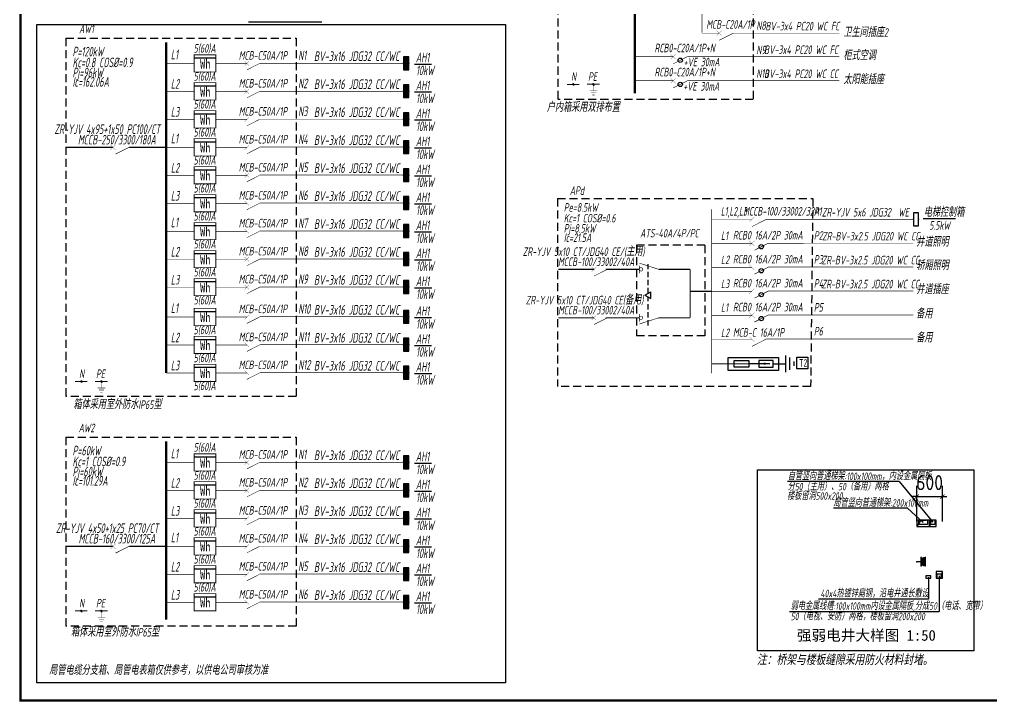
# Model space of a CAD drawing. Extents: x 5031545 to 5313844, y -886381 to -283477.
# Drawn here: x 5148094 to 5193398, y -766631 to -734858 of the extents above; entities that cross this region are included whole.
import ezdxf
from ezdxf.enums import TextEntityAlignment as Align

# ---------------------------------------------------------------- set-up
doc = ezdxf.new("R2010")
doc.units = 0
doc.header["$LTSCALE"] = 1000
doc.header["$MEASUREMENT"] = 0
for name, pattern in [('DASH', [0.35, 0.25, -0.1]), ('DASH4', [0.1875, 0.125, -0.0625]), ('HIDDEN', [0.375, 0.25, -0.125])]:
    doc.linetypes.add(name, pattern=pattern)
doc.layers.get('0').update_dxf_attribs({"linetype": 'CONTINUOUS'})
doc.layers.get('Defpoints').update_dxf_attribs({"linetype": 'CONTINUOUS'})
for name, color, linetype in [('!!电气', 1, 'CONTINUOUS'), ('!校对', 2, 'CONTINUOUS'), ('ANNO-NOTE', 7, 'CONTINUOUS'), ('DIM-照明', 7, 'CONTINUOUS'), ('ELEMENT', 3, 'CONTINUOUS'), ('EQUIP-插座', 3, 'CONTINUOUS'), ('EQUIP-箱柜', 3, 'CONTINUOUS'), ('TEL_TEXT', 7, 'CONTINUOUS'), ('WIRE-消防', 4, 'CONTINUOUS'), ('WIRE-照明', 2, 'CONTINUOUS'), ('WIRE-通讯', 4, 'CONTINUOUS'), ('照明平面文字层', 3, 'CONTINUOUS')]:
    doc.layers.add(name, color=color, linetype=linetype)
doc.layers.add('PUB_TEXT', color=7, linetype='CONTINUOUS', lineweight=20)
doc.layers.add('图框', color=147, linetype='CONTINUOUS', lineweight=20)
doc.styles.add('-宋体', font='', dxfattribs={"width": 0.8})
doc.styles.add('_TCH_LABEL', font='COMPLEX', dxfattribs={"bigfont": 'GBCBIG'})
doc.styles.add('HZTXT', font='gbeitc.shx', dxfattribs={"width": 0.8, "height": 400, "bigfont": 'hztxt.shx'})
doc.styles.get("Standard").update_dxf_attribs({"font": 'gbenor.shx', "bigfont": 'gbcbig.shx'})
doc.styles.add('TSSD_Dimension', font='gbenor.shx', dxfattribs={"width": 0.7, "bigfont": 'tssdchn.shx'})
doc.styles.get('-宋体').set_extended_font_data('SimSun')
doc.dimstyles.get("Standard").update_dxf_attribs({"dimscale": 100, "dimtxt": 3.5, "dimasz": 1, "dimexe": 2.5, "dimexo": 3, "dimgap": 1.5, "dimtad": 1, "dimdec": 0, "dimzin": 0, "dimdsep": 46, "dimtxsty": 'Standard', "dimblk": 'ARCHTICK', "dimcen": 0.09, "dimadec": 0, "dimazin": 0, "dimtfac": 1, "dimtdec": 0, "dimtix": 1, "dimtmove": 2, "dimatfit": 3, "dimfxl": 1, "dimtolj": 1, "dimtzin": 0, "dimarcsym": 0})

# ---------------------------------------------------------------- blocks, each defined once
blk = doc.blocks.new('1107AA')
at = {"color": 3, "linetype": 'Continuous'}
for points, const_width in [([(0, -7.5), (-3.79, 0)], 0.3), ([(-1.25, 1.25), (1.25, -1.25)], 0.1), ([(1.25, 1.25), (-1.25, -1.25)], 0.1)]:
    blk.add_lwpolyline(points, dxfattribs=dict(at, const_width=const_width))
blk = doc.blocks.new('A$C14A42816')
at = {"layer": 'ELEMENT'}
blk.add_line((0, 660), (1009, 660), dxfattribs=at)
at = {"layer": 'ELEMENT', "const_width": 35}
blk.add_lwpolyline([(0, 0), (0, 800), (1009, 800), (1009, 0), (0, 0)], dxfattribs=at)
at = {"layer": 'ELEMENT', "style": '-宋体', "width": 0.8}
blk.add_text('Wh', height=438, dxfattribs=at).set_placement((278, 159))
at = {"layer": 'ELEMENT', "flags": 9}
blk.add_attdef('S', (0, 400), '', height=0.01, rotation=90, dxfattribs=at)
blk.add_attdef('S', (0, 400), '', height=0.01, rotation=90, dxfattribs=at)
blk.add_attdef('S', (0, 400), '', height=0.01, rotation=90, dxfattribs=at)
blk = doc.blocks.new('0114')
at = {"color": 3, "linetype": 'Continuous', "const_width": 0.3}
for points in [[(0, 0), (0, -4.58)], [(-2.75, -4.58), (2.75, -4.58)], [(-1.83, -6.01), (1.83, -6.01)], [(-0.86, -7.5), (0.86, -7.5)]]:
    blk.add_lwpolyline(points, dxfattribs=at)
blk = doc.blocks.new('*X30')
at = {"color": 0}
for p, q in [((197.1, 124.2), (199.7, 126.7)), ((197.2, 123.8), (200.1, 126.7)), ((197.2, 124.6), (199.2, 126.7)), ((197.3, 123.4), (200.4, 126.6)), ((197.3, 125.2), (198.6, 126.5)), ((197.4, 123.1), (200.7, 126.5)), ((197.5, 122.9), (201, 126.3)), ((197.7, 122.6), (201.2, 126.1)), ((197.9, 122.4), (201.4, 125.9)), ((198.1, 122.2), (201.6, 125.7)), ((198.4, 122), (201.8, 125.4)), ((198.7, 121.9), (201.9, 125.2)), ((199, 121.8), (202, 124.8)), ((199.4, 121.7), (202.1, 124.5)), ((199.8, 121.7), (202.1, 124.1)), ((200.3, 121.8), (202, 123.5)), ((201.2, 122.3), (201.6, 122.7))]:
    blk.add_line(p, q, dxfattribs=at)
blk = doc.blocks.new('HC000089')
at = {"color": 4, "linetype": 'Continuous', "const_width": 0.2}
blk.add_lwpolyline([(-1.8, -1.8, 0.198912), (0, -2.5, 0.198912), (1.8, -1.8, 0.198912), (2.5, 0, 0.198912), (1.8, 1.8, 0.198912), (0, 2.5, 0.198912), (-1.8, 1.8, 0.198912), (-2.5, 0, 0.198912)], format="xyb", close=True, dxfattribs=at)
at = {"color": 4}
blk.add_blockref('*X30', (-199.6, -124.2), dxfattribs=at)
blk = doc.blocks.new('*X8')
at = {"color": 0}
for p, q in [((-250, 33), (-83, 200)), ((-250, 68), (-118, 200)), ((-250, 104), (-154, 200)), ((-250, 139), (-189, 200)), ((-250, 174), (-224, 200)), ((-247, 0), (-47, 200)), ((-212, 0), (-12, 200)), ((-177, 0), (23, 200)), ((-141, 0), (59, 200)), ((-106, 0), (94, 200)), ((-71, 0), (129, 200)), ((-35, 0), (165, 200)), ((0, 0), (200, 200)), ((35, 0), (235, 200)), ((71, 0), (250, 179)), ((106, 0), (250, 144)), ((141, 0), (250, 109)), ((177, 0), (250, 73)), ((212, 0), (250, 38)), ((247, 0), (250, 3))]:
    blk.add_line(p, q, dxfattribs=at)
blk = doc.blocks.new('$equip$00001421')
for p, q in [((0.75, 0.6), (-0.75, 0.6)), ((-0.75, 0.6), (-0.75, 0)), ((-0.75, 0), (0.75, 0)), ((0.75, 0), (0.75, 0.6))]:
    blk.add_line(p, q)
at = {"const_width": 0.6}
blk.add_lwpolyline([(-0.75, 0.3), (0.75, 0.3)], dxfattribs=at)
for p in [(-0.75, 0.3), (0, 0.6), (0, 0), (0.75, 0.3)]:
    blk.add_point(p)
at = {"xscale": 0.00300000000061118, "yscale": 0.00300000000061118, "zscale": 0.00300000000061118}
blk.add_blockref('*X8', (0, 0), dxfattribs=at)
at = {"style": '_TCH_LABEL', "flags": 9}
blk.add_attdef('A', (0, 0), '', height=0.00002, dxfattribs=at)
blk = doc.blocks.new('A$C7C37685A')
at = {"layer": 'ELEMENT'}
for p, q in [((294, 104), (294, -104)), ((745, 104), (294, 104)), ((641, 0), (294, 0)), ((745, -104), (745, 104)), ((1135, -260), (1135, 260)), ((1264, -195), (1264, 195)), ((1394, -65), (1394, 65)), ((294, -104), (745, -104))]:
    blk.add_line(p, q, dxfattribs=at)
for points in [[(294, 0), (0, 0)], [(745, 0), (1135, 0)]]:
    blk.add_lwpolyline(points, dxfattribs=at)
for points in [[(658, 0), (450, -35), (450, 35), (658, 0)], [(450, 35), (658, 0), (450, -35), (450, 35)], [(450, -35), (450, 35), (658, 0), (450, 35)]]:
    blk.add_solid(points, dxfattribs=at)
blk = doc.blocks.new('A$C64190E90')
at = {"layer": 'DIM-照明', "color": 3}
blk.add_lwpolyline([(0, 104), (450, 104), (450, -104), (0, -104)], close=True, dxfattribs=at)
at = {"layer": 'DIM-照明'}
blk.add_blockref('A$C7C37685A', (466, 0), dxfattribs=at)
blk = doc.blocks.new('A$C2FB505A5')
at = {"color": 3, "linetype": 'Continuous'}
for points, const_width in [([(-125, -125), (125, 125)], 10), ([(-125, 125), (125, -125)], 10), ([(771, 11), (125, -316)], 30)]:
    blk.add_lwpolyline(points, dxfattribs=dict(at, const_width=const_width))
at = {"layer": 'DIM-照明', "color": 3, "linetype": 'Continuous', "const_width": 28.8}
blk.add_lwpolyline([(771, 11), (1064, 11)], dxfattribs=at)
at = {"layer": 'DIM-照明', "color": 3, "linetype": 'Continuous'}
blk.add_circle((438, -157), 100, dxfattribs=at)
blk = doc.blocks.new('A$C5F6A5641')
at = {"layer": 'WIRE-照明', "color": 3}
for p, q in [((0, 0), (2337, 0)), ((0, -611), (0, 0)), ((2337, 0), (2337, -611)), ((2337, -611), (0, -611))]:
    blk.add_line(p, q, dxfattribs=at)
blk = doc.blocks.new('$equip$00001413')
for p, q in [((0.75, 0.6), (-0.75, 0.6)), ((-0.75, 0.6), (-0.75, 0)), ((-0.75, 0), (0.75, 0)), ((0.75, 0), (0.75, 0.6))]:
    blk.add_line(p, q)
for p in [(-0.75, 0.3), (0, 0.6), (0, 0), (0.75, 0.3)]:
    blk.add_point(p)
at = {"style": '_TCH_LABEL', "flags": 9}
blk.add_attdef('A', (0, 0), '', height=0.00002, dxfattribs=at)
blk = doc.blocks.new('A$C7F8C54C2')
at = {"layer": 'DIM-照明', "color": 7, "linetype": 'DASH4', "ltscale": 3}
for p, q in [((0, 4230), (0, 0)), ((3188, 4230), (0, 4230)), ((3188, 4230), (3188, 0)), ((3188, 0), (0, 0))]:
    blk.add_line(p, q, dxfattribs=at)
blk = doc.blocks.new('_ArchTick')
at = {"color": 0, "linetype": 'ByBlock', "const_width": 0.15}
blk.add_lwpolyline([(-0.5, -0.5), (0.5, 0.5)], dxfattribs=at)
blk = doc.blocks.new('*D168')
at = {"layer": '!校对', "color": 0, "lineweight": -2, "transparency": 16777216}
for p, q in [((4310080, -739146), (4310080, -738313)), ((4310680, -739146), (4310680, -738313)), ((4310080, -738563), (4309980, -738563)), ((4310080, -738563), (4310680, -738563)), ((4310680, -738563), (4310780, -738563))]:
    blk.add_line(p, q, dxfattribs=at)
at = {"layer": 'Defpoints', "color": 0, "transparency": 16777216}
for p in [(4310680, -738563), (4310080, -739446), (4310680, -739446)]:
    blk.add_point(p, dxfattribs=at)
at = {"layer": '!校对', "color": 0, "lineweight": -2, "transparency": 16777216, "xscale": 100, "yscale": 100, "zscale": 100}
blk.add_blockref('_ArchTick', (4310080, -738563), dxfattribs=at)
at = {"layer": '!校对', "color": 0, "lineweight": -2, "transparency": 16777216, "xscale": 100, "yscale": 100, "zscale": 100, "rotation": 180}
blk.add_blockref('_ArchTick', (4310680, -738563), dxfattribs=at)
at = {"layer": '!校对', "color": 0, "transparency": 16777216, "insert": (4310380, -738238), "char_height": 350, "attachment_point": 5}
blk.add_mtext('\\A1;600', dxfattribs=at)
blk = doc.blocks.new('A$C0A82355E')
at = {"layer": '!!电气'}
for p, q in [((0, 300), (-150, 300)), ((-150, 300), (-150, 0)), ((-27, 223), (-150, 300)), ((-100, 50), (-100, 250)), ((-100, 250), (0, 250)), ((0, 0), (0, 300)), ((-150, 0), (0, 0)), ((0, 50), (-100, 50)), ((0, 0), (-27, 223))]:
    blk.add_line(p, q, dxfattribs=at)
blk = doc.blocks.new('A$C04F44ECC')
at = {"layer": '!!电气'}
for p, q in [((0, 0), (-300, 0)), ((-300, 0), (-300, -300)), ((-250, -200), (-250, 0)), ((0, 0), (-223, -27)), ((-50, 0), (-50, -200)), ((0, -300), (0, 0)), ((-223, -27), (-300, -300)), ((-300, -300), (0, -300)), ((-50, -200), (-250, -200))]:
    blk.add_line(p, q, dxfattribs=at)
blk = doc.blocks.new('$equip$00001237')
for p, q in [((-0.5, 1.05), (-0.5, 1)), ((-0.5, 1), (0.5, 1)), ((0.5, 0.5), (-0.5, 0.5)), ((0, 0.5), (0, 0)), ((0.5, 1.05), (0.5, 1))]:
    blk.add_line(p, q)
blk.add_arc((0, 1), 0.5, 180, 0)
for p in [(-0.5, 0.5), (0, 1), (0, 0), (0.5, 0.5)]:
    blk.add_point(p)
for points in [[(0.43, 0.75), (-0.43, 0.75), (0.5, 1), (-0.5, 1)], [(0.25, 0.57), (-0.25, 0.57), (0.43, 0.75), (-0.43, 0.75)], [(0, 0.5), (0, 0.5), (0.25, 0.57), (-0.25, 0.57)]]:
    blk.add_solid(points)
at = {"flags": 9}
blk.add_attdef('A', (0, 0), '', height=0.00002, dxfattribs=at)
blk = doc.blocks.new('A$C041D3C90')
at = {"layer": '!!电气', "color": 2, "rotation": 89.99999999999999}
blk.add_blockref('A$C0A82355E', (500, 1550), dxfattribs=at)
at = {"xscale": 0.5, "yscale": 0.5, "zscale": 0.5}
blk.add_blockref('A$C04F44ECC', (650, 1550), dxfattribs=at)
at = {"xscale": 0.5, "yscale": 0.5, "zscale": 0.5, "rotation": 180.00000009087}
blk.add_blockref('A$C04F44ECC', (650, 199.9), dxfattribs=at)
at = {"layer": '!校对', "color": 2}
dim = blk.add_linear_dim(base=(800, 2097), p1=(200, 1214), p2=(800, 1214), dimstyle='Standard', override={"dimzin": 8}, dxfattribs=at)
dim.commit()
dim.dimension.update_dxf_attribs({"geometry": '*D168', "text_midpoint": (500, 2422), "insert": (-4309880.1, 740660)})

msp = doc.modelspace()

# ---------------------------------------------------------------- linework, layer by layer
at = {"layer": '!!电气'}
for p, q in [((5189088.8, -756387.1), (5190666.6, -758279)), ((5190206.9, -758283.1), (5189486.1, -757630)), ((5190452.9, -760832.4), (5190452.9, -761855.5)), ((5190452.9, -761855.5), (5185327.2, -761855.5))]:
    msp.add_line(p, q, dxfattribs=at)
at = {"layer": '!!电气', "color": 1}
for p in [(5190954.2, -760770.9), (5183984, -762439.7)]:
    msp.add_line(p, (5190954.3, -762439.2), dxfattribs=at)
at = {"layer": '!!电气'}
for points in [[(5189088.8, -756387.1), (5189088.8, -756387.1), (5183886.9, -756387.1)], [(5189486.1, -757630), (5189486.1, -757630), (5186029.2, -757630)]]:
    msp.add_lwpolyline(points, dxfattribs=at)
msp.add_lwpolyline([(5190336.3, -760877.1), (5190568.1, -760877.1), (5190568.1, -760777.5), (5190336.3, -760777.5)], close=True, dxfattribs=at)
at = {"color": 1, "ltscale": 0.1}
msp.add_lwpolyline([(5148896.8, -735096.7), (5170740.1, -735096.7), (5170740.1, -765765.1), (5148896.8, -765765.1)], close=True, dxfattribs=at)
at = {"color": 3, "linetype": 'Continuous'}
for points, const_width in [([(5152325.9, -740938.5), (5152575.9, -740688.5)], 10), ([(5152325.9, -740688.5), (5152575.9, -740938.5)], 10), ([(5153222.3, -740802.6), (5152575.9, -741129.4)], 30), ([(5152325.9, -759525), (5152575.9, -759275)], 10), ([(5152325.9, -759275), (5152575.9, -759525)], 10), ([(5153222.3, -759389.2), (5152575.9, -759716)], 30)]:
    msp.add_lwpolyline(points, dxfattribs=dict(at, const_width=const_width))
at = {"layer": 'ANNO-NOTE', "color": 7}
msp.add_line((5158774.7, -734972.4), (5162185.4, -734972.4), dxfattribs=at)
msp.add_line((5158774.7, -734972.4), (5162185.4, -734972.4), dxfattribs=at)
at = {"layer": 'DIM-照明', "color": 3, "linetype": 'DASH4', "ltscale": 3}
for p, q in [((5173178.4, -726932.3), (5173178.4, -738585.8)), ((5182289.4, -726932.3), (5182289.3, -738585.8)), ((5150249, -735722.6), (5160989.5, -735722.6)), ((5150249, -735722.6), (5150249, -752426.6)), ((5160989.5, -735722.6), (5160989.5, -752426.6)), ((5182289.3, -738585.8), (5173178.4, -738585.8)), ((5173167.5, -743199.3), (5185068.3, -743199.3)), ((5173167.5, -743199.3), (5173167.5, -751959.6)), ((5185068.3, -743199.3), (5184965.6, -751959.6)), ((5184965.6, -751959.6), (5173167.5, -751959.6)), ((5160989.5, -752426.6), (5150249, -752426.6)), ((5150249, -754309.1), (5160989.5, -754309.1)), ((5150249, -754309.1), (5150249, -763114.1)), ((5160989.5, -754309.1), (5160989.5, -763114.1)), ((5160989.5, -763114.1), (5150249, -763114.1))]:
    msp.add_line(p, q, dxfattribs=at)
at = {"layer": 'DIM-照明', "color": 7}
for p, q in [((5166504.2, -736934.6), (5167298.3, -736934.6)), ((5166504.2, -738237.2), (5167298.3, -738237.2)), ((5166504.2, -739539.8), (5167298.3, -739539.8)), ((5166504.2, -740842.4), (5167298.3, -740842.4)), ((5166504.2, -742145), (5167298.3, -742145)), ((5166504.2, -743447.6), (5167298.3, -743447.6)), ((5190211.4, -744130.3), (5191711.5, -744130.3)), ((5166504.2, -744750.2), (5167298.3, -744750.2)), ((5166504.2, -746052.8), (5167298.3, -746052.8)), ((5166504.2, -747356.2), (5167318.7, -747356.2)), ((5166504.2, -748744.9), (5167298.3, -748744.9)), ((5166504.2, -750047.5), (5167298.3, -750047.5)), ((5166504.2, -751350.9), (5167318.7, -751350.9)), ((5166504.2, -755521.1), (5167298.3, -755521.1)), ((5166504.2, -756823.7), (5167298.3, -756823.7)), ((5166504.2, -758126.3), (5167298.3, -758126.3)), ((5166504.2, -759428.9), (5167298.3, -759428.9)), ((5166504.2, -760731.5), (5167298.3, -760731.5)), ((5166504.2, -762034.1), (5167298.3, -762034.1))]:
    msp.add_line(p, q, dxfattribs=at)
at = {"layer": 'DIM-照明', "linetype": 'HIDDEN'}
for p, q in [((5177400.5, -747611.6), (5177400.5, -746260.6)), ((5177400.5, -749113.4), (5177400.5, -747794))]:
    msp.add_line(p, q, dxfattribs=at)
at = {"layer": 'DIM-照明'}
for p, q in [((5177242.6, -747702.8), (5177521.6, -747541.7)), ((5177242.6, -747702.8), (5177521.6, -747863.9)), ((5177521.6, -747863.9), (5177521.6, -747541.7))]:
    msp.add_line(p, q, dxfattribs=at)
at = {"layer": 'DIM-照明', "color": 3}
for points, const_width in [([(5176774.1, -727195), (5176774, -738306.5)], 100), ([(5154932.1, -735925.5), (5154932.1, -751322.4)], 100), ([(5176985.6, -746678), (5176985.6, -746320.5)], 26.9), ([(5177888.1, -746499.3), (5176988.5, -746210.7)], 27.1), ([(5176985.6, -748934.2), (5176985.6, -748576.8)], 26.9), ([(5177888.1, -748755.5), (5176988.5, -749044)], 27.1), ([(5154932.1, -754512), (5154932.1, -762809.2)], 100)]:
    msp.add_lwpolyline(points, dxfattribs=dict(at, const_width=const_width))
at = {"layer": 'DIM-照明', "color": 3, "linetype": 'Continuous'}
for points, const_width in [([(5179901.2, -732132), (5179901.5, -735472.4)], 28.8), ([(5179901.3, -735496.8), (5180702.3, -735496.8)], 28.8), ([(5181359.4, -735496.7), (5186304.5, -735496.5)], 28.8), ([(5176773.8, -736594.1), (5178560.3, -736594.1)], 28.8), ([(5179217.4, -736594), (5186304.2, -736593.8)], 28.8), ([(5154932.1, -736904.5), (5156235.9, -736904.5)], 29), ([(5157244.4, -736904.5), (5158693.4, -736904.5)], 29), ([(5159283.2, -736898.3), (5165998.6, -736898.3)], 29), ([(5173611.2, -737882.8), (5174191.6, -737882.8)], 47.5), ([(5174548.6, -737878.7), (5175129.1, -737878.7)], 47.5), ([(5176773.8, -737715.3), (5178560.4, -737715.3)], 28.8), ([(5179217.5, -737715.3), (5186304.2, -737715)], 28.8), ([(5154932.1, -738207.5), (5156235.9, -738207.5)], 29), ([(5157244.4, -738207.5), (5158693.4, -738207.5)], 29), ([(5159283.2, -738200.9), (5165998.6, -738200.9)], 29), ([(5154932.1, -739510.5), (5156235.9, -739510.5)], 29), ([(5157244.4, -739510.5), (5158693.4, -739510.5)], 29), ([(5159283.2, -739503.5), (5165998.6, -739503.5)], 29), ([(5150249, -740813.5), (5152437.1, -740813.5)], 49.9), ([(5153211.4, -740813.5), (5154932.1, -740813.5)], 49.9), ([(5153222.3, -740802.6), (5153514.7, -740802.6)], 28.8), ([(5154932.1, -740813.5), (5156235.9, -740813.5)], 29), ([(5157244.4, -740813.5), (5158693.4, -740813.5)], 29), ([(5159283.2, -740806.1), (5165998.6, -740806.1)], 29), ([(5154932.1, -742116.5), (5156235.9, -742116.5)], 29), ([(5157244.4, -742116.5), (5158693.4, -742116.5)], 29), ([(5159283.2, -742108.7), (5165998.6, -742108.7)], 29), ([(5154932.1, -743419.5), (5156235.9, -743419.5)], 29), ([(5157244.4, -743419.5), (5158693.4, -743419.5)], 29), ([(5159283.2, -743411.3), (5165998.6, -743411.3)], 29), ([(5180347.6, -751339.2), (5180347.6, -743699.5)], 28.8), ([(5180347.6, -744176.1), (5182232.3, -744176.1)], 28.8), ([(5180347.6, -744176.1), (5182232.3, -744176.1)], 28.8), ([(5182885.3, -744164.3), (5189753.9, -744164.3)], 28.8), ([(5154932.1, -744721.7), (5156235.9, -744721.7)], 29), ([(5157244.4, -744721.7), (5158693.4, -744721.7)], 29), ([(5159283.2, -744713.9), (5165998.6, -744713.9)], 29), ([(5180347.6, -745291.1), (5182232.3, -745291.1)], 28.8), ([(5180347.6, -745291.1), (5182232.3, -745291.1)], 28.8), ([(5180347.6, -745291.1), (5182232.3, -745291.1)], 28.8), ([(5180347.6, -745291.1), (5182232.3, -745291.1)], 28.8), ([(5182996.2, -745280.3), (5189753.9, -745279.4)], 28.8), ([(5154932.1, -746024.7), (5156235.9, -746024.7)], 29), ([(5157244.4, -746024.7), (5158693.4, -746024.7)], 29), ([(5159283.2, -746016.5), (5165998.6, -746016.5)], 29), ([(5173200.6, -746499.3), (5174866, -746499.3)], 49.9), ([(5174700.9, -746499.3), (5174866, -746499.3)], 49.9), ([(5175411.6, -746499.3), (5176985.6, -746499.3)], 49.9), ([(5177888.1, -746499.3), (5179351, -746499.3)], 49.9), ([(5179351, -746499.3), (5179351, -748755.5)], 49.9), ([(5180347.6, -746406.2), (5182232.3, -746406.2)], 28.8), ([(5180347.6, -746406.2), (5182232.3, -746406.2)], 28.8), ([(5182989.8, -746394.4), (5189753.9, -746394.4)], 28.8), ([(5154932.1, -747327.7), (5156235.9, -747327.7)], 29), ([(5157244.4, -747327.7), (5158693.4, -747327.7)], 29), ([(5159283.2, -747319.9), (5165998.6, -747319.9)], 29), ([(5180347.6, -747521.2), (5179351, -747521.2)], 49.9), ([(5180347.6, -747521.2), (5182232.3, -747521.2)], 28.8), ([(5180347.6, -747521.2), (5182232.3, -747521.2)], 28.8), ([(5182989.8, -747509.4), (5189753.9, -747509.4)], 28.8), ([(5154932.1, -748716.4), (5156235.9, -748716.4)], 29), ([(5157244.4, -748716.4), (5158693.4, -748716.4)], 29), ([(5159283.2, -748708.7), (5165998.6, -748708.7)], 29), ([(5173200.6, -748755.5), (5174866, -748755.5)], 49.9), ([(5174700.9, -748755.5), (5174866, -748755.5)], 49.9), ([(5175411.6, -748755.5), (5176985.6, -748755.5)], 49.9), ([(5177888.1, -748755.5), (5179351, -748755.5)], 49.9), ([(5180347.6, -748636.8), (5182232, -748636.8)], 28.8), ([(5183013.5, -748625), (5189753.6, -748625)], 28.8), ([(5180347.6, -749751.8), (5182231.7, -749751.8)], 28.8), ([(5182884.8, -749740), (5189753.3, -749740)], 28.8), ([(5154932.1, -750019.4), (5156235.9, -750019.4)], 29), ([(5157244.4, -750019.4), (5158693.4, -750019.4)], 29), ([(5159283.2, -750011.3), (5165998.6, -750011.3)], 29), ([(5180347.6, -750894.2), (5182546.4, -750894.2)], 47.2), ([(5154932.1, -751322.4), (5156235.9, -751322.4)], 29), ([(5157244.4, -751322.4), (5158693.4, -751322.4)], 29), ([(5159283.2, -751314.7), (5165998.6, -751314.7)], 29), ([(5150681.8, -751723.6), (5151262.3, -751723.6)], 47.5), ([(5151619.3, -751719.5), (5152199.7, -751719.5)], 47.5), ([(5154932.1, -755491), (5156235.9, -755491)], 29), ([(5157244.4, -755491), (5158693.4, -755491)], 29), ([(5159283.2, -755484.9), (5165998.6, -755484.9)], 29), ([(5154932.1, -756794), (5156235.9, -756794)], 29), ([(5157244.4, -756794), (5158693.4, -756794)], 29), ([(5159283.2, -756787.5), (5165998.6, -756787.5)], 29), ([(5154932.1, -758097), (5156235.9, -758097)], 29), ([(5157244.4, -758097), (5158693.4, -758097)], 29), ([(5159283.2, -758090.1), (5165998.6, -758090.1)], 29), ([(5150249, -759400), (5152437.1, -759400)], 49.9), ([(5153211.4, -759400), (5154932.1, -759400)], 49.9), ([(5153222.3, -759389.2), (5153514.7, -759389.2)], 28.8), ([(5154932.1, -759400), (5156235.9, -759400)], 29), ([(5157244.4, -759400), (5158693.4, -759400)], 29), ([(5159283.2, -759392.7), (5165998.6, -759392.7)], 29), ([(5154932.1, -760703), (5156235.9, -760703)], 29), ([(5157244.4, -760703), (5158693.4, -760703)], 29), ([(5159283.2, -760695.3), (5165998.6, -760695.3)], 29), ([(5154932.1, -762006), (5156235.9, -762006)], 29), ([(5157244.4, -762006), (5158693.4, -762006)], 29), ([(5159283.2, -761997.9), (5165998.6, -761997.9)], 29), ([(5150681.8, -762411.1), (5151262.3, -762411.1)], 47.5), ([(5151619.3, -762407), (5152199.7, -762407)], 47.5)]:
    msp.add_lwpolyline(points, dxfattribs=dict(at, const_width=const_width))
at = {"layer": 'DIM-照明', "color": 3, "const_width": 26.9}
for points in [[(5176985.6, -746499.3, 1), (5177142.4, -746499.3, 1)], [(5176985.6, -748755.5, 1), (5177142.4, -748755.5, 1)]]:
    msp.add_lwpolyline(points, format="xyb", close=True, dxfattribs=at)
at = {"layer": 'DIM-照明', "color": 3, "linetype": 'Continuous'}
for centre in [(5178888.8, -736760.1), (5178888.9, -737881.4)]:
    msp.add_circle(centre, 100.1, dxfattribs=at)
at = {"layer": 'TEL_TEXT', "ltscale": 0.8}
msp.add_lwpolyline([(5182488.7, -755835.6), (5192566.3, -755835.6), (5192566.3, -764269.1), (5182488.7, -764269.1)], close=True, dxfattribs=at)
at = {"layer": '图框', "const_width": 100}
msp.add_lwpolyline([(5228743.6, -766581), (5228743.6, -709181), (5148143.6, -709181), (5148143.6, -766581)], close=True, dxfattribs=at)
at = {"layer": '照明平面文字层', "color": 7}
msp.add_lwpolyline([(5184318.5, -750586.3), (5184832.4, -750586.3), (5184832.4, -751134.1), (5184318.5, -751134.1)], close=True, dxfattribs=at)

# ---------------------------------------------------------------- block references
at = {"layer": '!!电气', "xscale": 2, "yscale": 2, "zscale": 2}
msp.add_blockref('A$C041D3C90', (5189510.6, -761277.1), dxfattribs=at)
at = {"layer": 'DIM-照明', "linetype": 'Continuous', "rotation": 90}
for p, xscale, yscale, zscale in [((5180702.4, -735496.8), 87.60960006713867, 87.60960006713867, 87.60960006713867), ((5178560.3, -736594.1), 87.60960006713867, 87.60960006713867, 87.60960006713867), ((5158693.4, -736908.9), 78.65151834487915, 78.65151834487915, 78.65151834487915), ((5178560.4, -737715.3), 87.60960006713867, 87.60960006713867, 87.60960006713867), ((5158693.4, -738211.5), 78.65151834487915, 78.65151834487915, 78.65151834487915), ((5158693.4, -739514.1), 78.65151834487915, 78.65151834487915, 78.65151834487915), ((5158693.4, -740816.7), 78.65151834487915, 78.65151834487915, 78.65151834487915), ((5158693.4, -742119.3), 78.65151834487915, 78.65151834487915, 78.65151834487915), ((5182232.3, -744176.1), 87.60960006713867, 87.60960006713867, 87.60960006713867), ((5158693.4, -744724.5), 78.65151834487915, 78.65151834487915, 78.65151834487915), ((5174866, -746499.3), 83.2291202545166, 83.2291202545166, 83.2291202545166), ((5158693.4, -747330.5), 78.65151834487915, 78.65151834487915, 78.65151834487915), ((5158693.4, -748719.3), 78.65151834487915, 78.65151834487915, 78.65151834487915), ((5174866, -748755.5), 83.2291202545166, 83.2291202545166, 83.2291202545166), ((5182231.7, -749751.8), 87.60960006713867, 87.60960006713867, 87.60960006713867), ((5158693.4, -751325.3), 78.65151834487915, 78.65151834487915, 78.65151834487915), ((5158693.4, -755495.4), 78.65151834487915, 78.65151834487915, 78.65151834487915), ((5158693.4, -756798), 78.65151834487915, 78.65151834487915, 78.65151834487915), ((5158693.4, -758100.6), 78.65151834487915, 78.65151834487915, 78.65151834487915), ((5158693.4, -759403.2), 78.65151834487915, 78.65151834487915, 78.65151834487915), ((5158693.4, -760705.8), 78.65151834487915, 78.65151834487915, 78.65151834487915)]:
    msp.add_blockref('1107AA', p, dxfattribs=dict(at, xscale=xscale, yscale=yscale, zscale=zscale))
at = {"layer": 'DIM-照明', "xscale": 14.62999999523163, "yscale": 14.62999999523163, "zscale": 14.62999999523163}
for p in [(5173913.4, -737882.9), (5174849.9, -737882.9), (5150984, -751723.7), (5151920.5, -751723.7), (5150984, -762411.3), (5151920.5, -762411.3)]:
    msp.add_blockref('HC000089', p, dxfattribs=at)
at = {"layer": 'DIM-照明', "linetype": 'DASH', "xscale": -66.50000000000003, "yscale": 66.5, "zscale": 66.49999999999999, "rotation": 1.643353773062017e-06}
for p in [(5174849.8, -737878.7), (5151920.4, -751719.5), (5151920.4, -762407)]:
    msp.add_blockref('0114', p, dxfattribs=at)
at = {"layer": 'DIM-照明', "color": 7, "xscale": 78.65151834487915, "yscale": 78.65151834487915, "zscale": 78.65151834487915, "rotation": 90}
for p in [(5158693.4, -743421.9), (5158693.4, -746027.1), (5158693.4, -750021.9), (5158693.4, -762008.4)]:
    msp.add_blockref('1107AA', p, dxfattribs=at)
at = {"layer": 'EQUIP-插座', "color": 1, "xscale": 400, "yscale": 400, "zscale": 800, "rotation": 270}
msp.add_blockref('$equip$00001237', (5189910.6, -760115.6), dxfattribs=at)
at = {"layer": 'EQUIP-箱柜', "xscale": 400, "yscale": 400, "zscale": 400}
for name, p, rotation in [('$equip$00001421', (5166238.6, -736898.3), 90), ('$equip$00001421', (5166238.6, -738200.9), 90), ('$equip$00001421', (5166238.6, -739503.5), 90), ('$equip$00001421', (5166238.6, -740806.1), 90), ('$equip$00001421', (5166238.6, -742108.7), 90), ('$equip$00001421', (5166238.6, -743411.3), 90), ('$equip$00001413', (5189753.9, -744164.3), 270), ('$equip$00001421', (5166238.6, -744713.9), 90), ('$equip$00001421', (5166238.6, -746016.5), 90), ('$equip$00001421', (5166238.6, -747319.9), 90), ('$equip$00001421', (5166238.6, -748708.7), 90), ('$equip$00001421', (5166238.6, -750011.3), 90), ('$equip$00001421', (5166238.6, -751314.7), 90), ('$equip$00001421', (5166238.6, -755484.9), 90), ('$equip$00001421', (5166238.6, -756787.5), 90), ('$equip$00001421', (5166238.6, -758090.1), 90), ('$equip$00001421', (5166238.6, -759392.7), 90), ('$equip$00001421', (5166238.6, -760695.3), 90), ('$equip$00001421', (5166238.6, -761997.9), 90)]:
    msp.add_blockref(name, p, dxfattribs=dict(at, rotation=rotation))
at = {"layer": 'WIRE-消防'}
for name, p in [('A$C7F8C54C2', (5176850.5, -749595.5)), ('A$C5F6A5641', (5181128, -750606.1))]:
    msp.add_blockref(name, p, dxfattribs=at)
at = {"layer": 'WIRE-照明'}
for p in [(5182224.7, -745291.1), (5182224.7, -746406.2), (5182224.7, -747521.2), (5182224.7, -748635.9)]:
    msp.add_blockref('A$C2FB505A5', p, dxfattribs=at)
at = {"layer": 'WIRE-照明', "xscale": 1.5, "yscale": 1.5, "zscale": 1.5}
msp.add_blockref('A$C64190E90', (5181406.3, -750894.2), dxfattribs=at)
at = {"layer": 'WIRE-通讯'}
for p in [(5156235.9, -737304.5), (5156235.9, -738607.5), (5156235.9, -739910.5), (5156235.9, -741213.5), (5156235.9, -742516.5), (5156235.9, -743819.5), (5156235.9, -745121.7), (5156235.9, -746424.7), (5156235.9, -747727.7), (5156235.9, -749116.4), (5156235.9, -750419.4), (5156235.9, -751722.4), (5156235.9, -755891), (5156235.9, -757194), (5156235.9, -758497), (5156235.9, -759800), (5156235.9, -761103), (5156235.9, -762406)]:
    msp.add_blockref('A$C14A42816', p, dxfattribs=at)

# ---------------------------------------------------------------- texts
at = {"layer": 'DIM-照明', "color": 7, "style": 'HZTXT'}
for s, height, width, p in [('AW1', 400, 0.7, (5151220.8, -735298.7)), ('BV-3x16 JDG32 CC/WC', 450, 0.65, (5163812.8, -736570.1)), ('BV-3x16 JDG32 CC/WC', 450, 0.65, (5163812.8, -737872.7)), ('BV-3x16 JDG32 CC/WC', 450, 0.65, (5163812.8, -739175.3)), ('ZR-YJV 4x95+1x50 PC100/CT', 450, 0.7, (5152183.9, -739967.7)), ('MCCB-250/3300/180A', 450, 0.7, (5152632.9, -740457.4)), ('BV-3x16 JDG32 CC/WC', 450, 0.65, (5163812.8, -740477.9)), ('BV-3x16 JDG32 CC/WC', 450, 0.65, (5163812.8, -741780.5)), ('BV-3x16 JDG32 CC/WC', 450, 0.65, (5163812.8, -743083.1)), ('BV-3x16 JDG32 CC/WC', 450, 0.65, (5163812.8, -744385.7)), ('BV-3x16 JDG32 CC/WC', 450, 0.65, (5163812.8, -745688.3)), ('BV-3x16 JDG32 CC/WC', 450, 0.65, (5163812.8, -746991.7)), ('BV-3x16 JDG32 CC/WC', 450, 0.65, (5163812.8, -748380.5)), ('BV-3x16 JDG32 CC/WC', 450, 0.65, (5163812.8, -749683.1)), ('BV-3x16 JDG32 CC/WC', 450, 0.65, (5163812.8, -750986.5)), ('AW2', 400, 0.7, (5151220.8, -753885.3)), ('BV-3x16 JDG32 CC/WC', 450, 0.65, (5163812.8, -755156.7)), ('BV-3x16 JDG32 CC/WC', 450, 0.65, (5163812.8, -756459.3)), ('BV-3x16 JDG32 CC/WC', 450, 0.65, (5163812.8, -757761.9)), ('ZR-YJV 4x50+1x25 PC70/CT', 450, 0.7, (5152183.9, -758554.3)), ('MCCB-160/3300/125A', 450, 0.7, (5152632.9, -759044)), ('BV-3x16 JDG32 CC/WC', 450, 0.65, (5163812.8, -759064.5)), ('BV-3x16 JDG32 CC/WC', 450, 0.65, (5163812.8, -760367.1)), ('BV-3x16 JDG32 CC/WC', 450, 0.65, (5163812.8, -761669.7))]:
    msp.add_text(s, height=height, dxfattribs=dict(at, width=width)).set_placement(p, align=Align.MIDDLE)
at = {"layer": 'DIM-照明', "color": 7, "linetype": 'Continuous', "style": 'HZTXT'}
for s, width, p in [('MCB-C20A/1P', 0.7, (5180105.1, -735289.8)), ('N8', 0.7, (5182435.8, -735341.3)), ('RCB0-C20A/1P+N', 0.7, (5177690.1, -736387.1)), ('N9', 0.7, (5182435.5, -736478.3)), ('+VE 30mA', 0.7, (5179044.7, -737040.3)), ('RCB0-C20A/1P+N', 0.7, (5177690.2, -737508.3)), ('N10', 0.7, (5182435.5, -737577.5)), ('+VE 30mA', 0.7, (5179028.1, -738173.9)), ('Pe=8.5kW', 0.7, (5173462.5, -743814.3)), ('L1,L2,L3', 0.6, (5180787.7, -743995.4)), ('MCCB-100/33002/32A', 0.7, (5181825.7, -743995.4)), ('P1', 0.7, (5185116.7, -744007.6)), ('Kc=1 COS%%C=0.6', 0.7, (5173462.5, -744315.9)), ('Pj=8.5kW', 0.7, (5173462.5, -744790)), ('ATS-40A/4P/PC', 0.7, (5177020.1, -745013.7)), ('L1', 0.7, (5180787.7, -745129.8)), ('RCB0 16A/2P 30mA', 0.7, (5181347.1, -745110.4)), ('P2', 0.7, (5185116.7, -745122.6)), ('Ic=21.5A', 0.7, (5173462.5, -745221.9)), ('L2', 0.7, (5180787.7, -746253.4)), ('RCB0 16A/2P 30mA', 0.7, (5181347.1, -746225.4)), ('P3', 0.7, (5185116.7, -746237.7)), ('L3', 0.7, (5180787.7, -747372)), ('RCB0 16A/2P 30mA', 0.7, (5181347.1, -747340.5)), ('P4', 0.7, (5185116.7, -747352.7)), ('L1', 0.7, (5180787.7, -748474.8)), ('RCB0 16A/2P 30mA', 0.7, (5181347.1, -748455.1)), ('P5', 0.7, (5185116.7, -748467.7)), ('L2', 0.7, (5180787.7, -749656.6)), ('MCB-C 16A/1P', 0.7, (5181346.8, -749637.8)), ('P6', 0.7, (5185116.7, -749582.7)), ('局管电缆分支箱、局管电表箱仅供参考，以供电公司审核为准', 0.7, (5149477.6, -765382))]:
    msp.add_text(s, height=400, dxfattribs=dict(at, width=width)).set_placement(p)
at = {"layer": 'DIM-照明', "color": 7, "linetype": 'Continuous', "style": 'HZTXT', "width": 0.7}
for s, p in [('BV-3x4 PC20 WC FC', (5184583.4, -735169.6)), ('BV-3x4 PC20 WC FC', (5184524.3, -736267.2)), ('BV-3x4 PC20 WC CC', (5184524.4, -737388.4)), ('户内箱采用双排布置', (5174369.6, -738906.8)), ('APd', (5174076.8, -742828.3)), ('ZR-YJV 5x6 JDG32  WE', (5187518.7, -743837.5)), ('ZR-BV-3x2.5 JDG20 WC CC', (5187772.4, -744953.2)), ('ZR-YJV 5x10 CT/JDG40 CE/(主用)', (5174386.9, -745641.5)), ('MCCB-100/33002/40A', (5174973, -746143.2)), ('ZR-BV-3x2.5 JDG20 WC CC', (5187748.2, -746067.6)), ('ZR-BV-3x2.5 JDG20 WC CC', (5187748.2, -747182.6)), ('ZR-YJV 5x10 CT/JDG40 CE(备用)', (5174429.5, -747897.8)), ('MCCB-100/33002/40A', (5174973, -748399.4))]:
    msp.add_text(s, height=400, dxfattribs=at).set_placement(p, align=Align.MIDDLE)
at = {"layer": 'DIM-照明', "color": 7, "style": 'HZTXT', "width": 0.7}
for s, height, p in [('卫生间插座2', 400, (5186492.4, -735665.8)), ('P=120kW', 450, (5150568.4, -736581.6)), ('5(60)A', 400, (5156208.2, -736406.2)), ('Kc=0.8 COS%%C=0.9', 450, (5150568.4, -737083.2)), ('L1', 450, (5155147.9, -736719)), ('MCB-C50A/1P', 400, (5158314.5, -736732.8)), ('N1', 450, (5161082.2, -736757.6)), ('AH1', 450, (5166566.5, -736852.7)), ('柜式空调', 400, (5186492, -736743.5)), ('10kW', 450, (5166574.9, -737455.8)), ('Ic=162.06A', 450, (5150568.4, -737989.2)), ('Pj=96kW', 450, (5150568.4, -737557.3)), ('5(60)A', 400, (5156208.2, -737709.2)), ('太阳能插座', 400, (5186492.1, -737864.7)), ('L2', 450, (5155147.9, -738085.4)), ('MCB-C50A/1P', 400, (5158314.5, -738031.4)), ('N2', 450, (5161082.2, -738060.2)), ('AH1', 450, (5166566.5, -738155.3)), ('10kW', 450, (5166574.9, -738758.4)), ('5(60)A', 400, (5156208.2, -739012.2)), ('N3', 450, (5161082.2, -739362.8)), ('L3', 450, (5155147.9, -739388)), ('MCB-C50A/1P', 400, (5158314.5, -739338)), ('AH1', 450, (5166566.5, -739457.9)), ('10kW', 450, (5166574.9, -740061)), ('L1', 450, (5155147.9, -740628)), ('5(60)A', 400, (5156208.2, -740315.2)), ('MCB-C50A/1P', 400, (5158311.3, -740637.4)), ('N4', 450, (5161082.2, -740665.4)), ('AH1', 450, (5166566.5, -740760.5)), ('5(60)A', 400, (5156208.2, -741618.2)), ('10kW', 450, (5166574.9, -741363.6)), ('L2', 450, (5155147.9, -741994.4)), ('MCB-C50A/1P', 400, (5158314.5, -741943.2)), ('N5', 450, (5161082.2, -741968)), ('AH1', 450, (5166566.5, -742063.1)), ('5(60)A', 400, (5156208.2, -742921.2)), ('10kW', 450, (5166574.9, -742666.2)), ('L3', 450, (5155147.9, -743297)), ('MCB-C50A/1P', 400, (5158314.5, -743245.8)), ('N6', 450, (5161082.2, -743270.6)), ('AH1', 450, (5166566.5, -743365.7)), ('5(60)A', 400, (5156208.2, -744223.4)), ('10kW', 450, (5166574.9, -743968.8)), ('电梯控制箱', 400, (5190236.7, -744048.4)), ('L1', 450, (5155147.9, -744536.2)), ('MCB-C50A/1P', 400, (5158311.7, -744545.6)), ('AH1', 450, (5166566.5, -744668.3)), ('5.5kW', 400, (5190491.2, -744651.5)), ('5(60)A', 400, (5156208.2, -745526.4)), ('10kW', 450, (5166574.9, -745271.4)), ('井道照明', 400, (5189884.5, -745433.4)), ('L2', 450, (5155147.9, -745902.6)), ('MCB-C50A/1P', 400, (5158314.5, -745851)), ('AH1', 450, (5166566.5, -745970.9)), ('10kW', 450, (5166574.9, -746574)), ('轿厢照明', 400, (5189887, -746527.1)), ('5(60)A', 400, (5156208.2, -746829.4)), ('L3', 450, (5155147.9, -747205.6)), ('MCB-C50A/1P', 400, (5158311.7, -747151.6)), ('N9', 450, (5161082.2, -747179.2)), ('AH1', 450, (5166566.5, -747274.3)), ('10kW', 450, (5166574.9, -747877.4)), ('井道插座', 400, (5189887, -747642.1)), ('5(60)A', 400, (5156208.2, -748132.4)), ('L1', 450, (5155147.9, -748531)), ('MCB-C50A/1P', 400, (5158311.7, -748540.3)), ('AH1', 450, (5166566.5, -748663)), ('备用', 400, (5189884.2, -748779.1)), ('10kW', 450, (5166574.9, -749266.1)), ('5(60)A', 400, (5156208.2, -749521.1)), ('L2', 450, (5155147.9, -749897.4)), ('MCB-C50A/1P', 400, (5158314.5, -749845.8)), ('AH1', 450, (5166566.5, -749965.6)), ('备用', 400, (5189884.2, -749894.1)), ('10kW', 450, (5166574.9, -750568.7)), ('5(60)A', 400, (5156208.2, -750824.1)), ('L3', 450, (5155147.9, -751200.4)), ('MCB-C50A/1P', 400, (5158311.7, -751146.3)), ('N12', 450, (5161082.2, -751174)), ('AH1', 450, (5166566.5, -751269)), ('10kW', 450, (5166574.9, -751872.1)), ('5(60)A', 400, (5156208.2, -752127.1)), ('P=60kW', 450, (5150568.4, -755168.2)), ('5(60)A', 400, (5156208.2, -754992.7)), ('Kc=1 COS%%C=0.9', 450, (5150568.4, -755669.8)), ('L1', 450, (5155147.9, -755305.6)), ('MCB-C50A/1P', 400, (5158314.5, -755319.3)), ('N1', 450, (5161082.2, -755344.2)), ('AH1', 450, (5166566.5, -755439.2)), ('10kW', 450, (5166574.9, -756042.3)), ('Ic=101.29A', 450, (5150568.4, -756575.7)), ('Pj=60kW', 450, (5150568.4, -756143.8)), ('5(60)A', 400, (5156208.2, -756295.7)), ('自管竖向普通梯架:100x100mm，内设金属隔板', 350, (5183900.1, -756310)), ('L2', 450, (5155147.9, -756671.9)), ('MCB-C50A/1P', 400, (5158314.5, -756617.9)), ('N2', 450, (5161082.2, -756646.8)), ('AH1', 450, (5166566.5, -756741.8)), ('分50（主用）、50（备用）两格', 350, (5183891.8, -756793.5)), ('10kW', 450, (5166574.9, -757344.9)), ('楼板留洞500x200', 350, (5183871, -757232.9)), ('5(60)A', 400, (5156208.2, -757598.7)), ('局管竖向普通梯架:200x100mm', 350, (5186027, -757552.8)), ('L3', 450, (5155147.9, -757974.5)), ('MCB-C50A/1P', 400, (5158314.5, -757924.5)), ('N3', 450, (5161082.2, -757949.4)), ('AH1', 450, (5166566.5, -758044.4)), ('10kW', 450, (5166574.9, -758647.5)), ('L1', 450, (5155147.9, -759214.6)), ('5(60)A', 400, (5156208.2, -758901.7)), ('MCB-C50A/1P', 400, (5158311.3, -759223.9)), ('N4', 450, (5161082.2, -759252)), ('AH1', 450, (5166566.5, -759347)), ('10kW', 450, (5166574.9, -759950.1)), ('L2', 450, (5155147.9, -760580.9)), ('5(60)A', 400, (5156208.2, -760204.7)), ('MCB-C50A/1P', 400, (5158314.5, -760529.7)), ('N5', 450, (5161082.2, -760554.6)), ('AH1', 450, (5166566.5, -760649.6)), ('5(60)A', 400, (5156208.2, -761507.7)), ('10kW', 450, (5166574.9, -761252.7)), ('L3', 450, (5155147.9, -761883.5)), ('MCB-C50A/1P', 400, (5158314.5, -761832.3)), ('N6', 450, (5161082.2, -761857.2)), ('AH1', 450, (5166566.5, -761952.2)), ('40x4热镀锌扁钢，沿电井通长敷设', 350, (5185421.8, -761772.6)), ('弱电金属线槽:100x100mm内设金属隔板,分成50（电话、宽带）', 350, (5184038.9, -762356.7)), ('10kW', 450, (5166574.9, -762555.3)), ('50（电视、安防）两格，楼板留洞200x200', 350, (5184038.9, -762842.4)), ('注：桥架与楼板缝隙采用防火材料封堵。', 500, (5182459.1, -764934.6, 406.7))]:
    msp.add_text(s, height=height, dxfattribs=at).set_placement(p)
at = {"layer": 'DIM-照明', "linetype": 'Continuous', "style": 'HZTXT', "width": 0.7}
for s, p in [('N', (5173803.6, -737720.1)), ('PE', (5174591.9, -737720.1)), ('N', (5150874.3, -751560.9)), ('PE', (5151662.6, -751560.9)), ('N', (5150874.3, -762248.4)), ('PE', (5151662.6, -762248.4))]:
    msp.add_text(s, height=400, dxfattribs=at).set_placement(p)
at = {"layer": 'DIM-照明', "style": 'HZTXT', "width": 0.7}
for s, p in [('N7', (5161082.2, -744573.2)), ('N8', (5161082.2, -745875.8)), ('N10', (5161082.2, -748568)), ('N11', (5161082.2, -749870.6))]:
    msp.add_text(s, height=450, dxfattribs=at).set_placement(p)
at = {"layer": 'DIM-照明', "color": 1, "linetype": 'Continuous', "style": 'HZTXT', "width": 0.7}
for p in [(5150607.1, -753002.6), (5150492.8, -763604.1)]:
    msp.add_text('箱体采用室外防水IP65型', height=400, dxfattribs=at).set_placement(p)
at = {"layer": 'PUB_TEXT', "style": '-宋体'}
msp.add_text('强弱电井大样图 1:50', height=500, dxfattribs=at).set_placement((5187562.7, -763797.3), align=Align.CENTER)
at = {"layer": '照明平面文字层', "color": 7, "style": 'TSSD_Dimension', "width": 0.7}
msp.add_text('T2', height=350, dxfattribs=at).set_placement((5184428.1, -751031.3))

doc.saveas('drawing.dxf')
